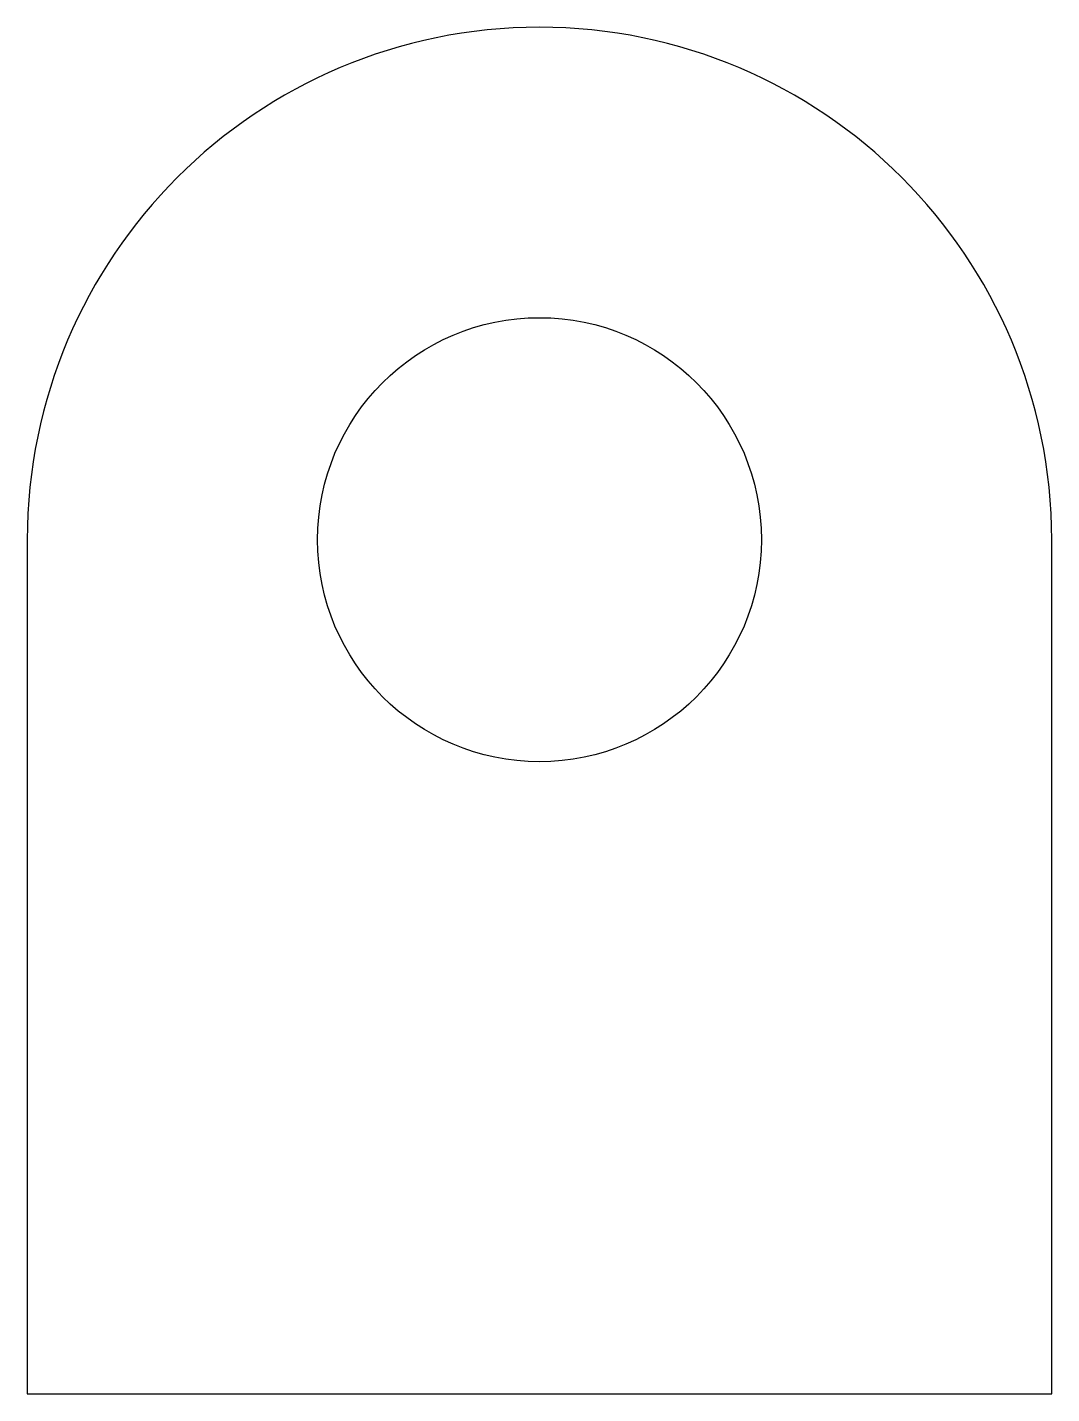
# Model space of a CAD drawing. Header units: millimetres. Extents: x -3 to 3, y -5 to 3.
import ezdxf

# ---------------------------------------------------------------- set-up
doc = ezdxf.new("R2010")
doc.units = ezdxf.units.MM
doc.layers.get('0').update_dxf_attribs({"linetype": 'CONTINUOUS'})

msp = doc.modelspace()

# ---------------------------------------------------------------- linework, layer by layer
msp.add_lwpolyline([(3, 0, 1), (-3, 0), (-3, -5), (3, -5)], format="xyb", close=True)
msp.add_circle((0, 0), 1.3)

doc.saveas('drawing.dxf')
